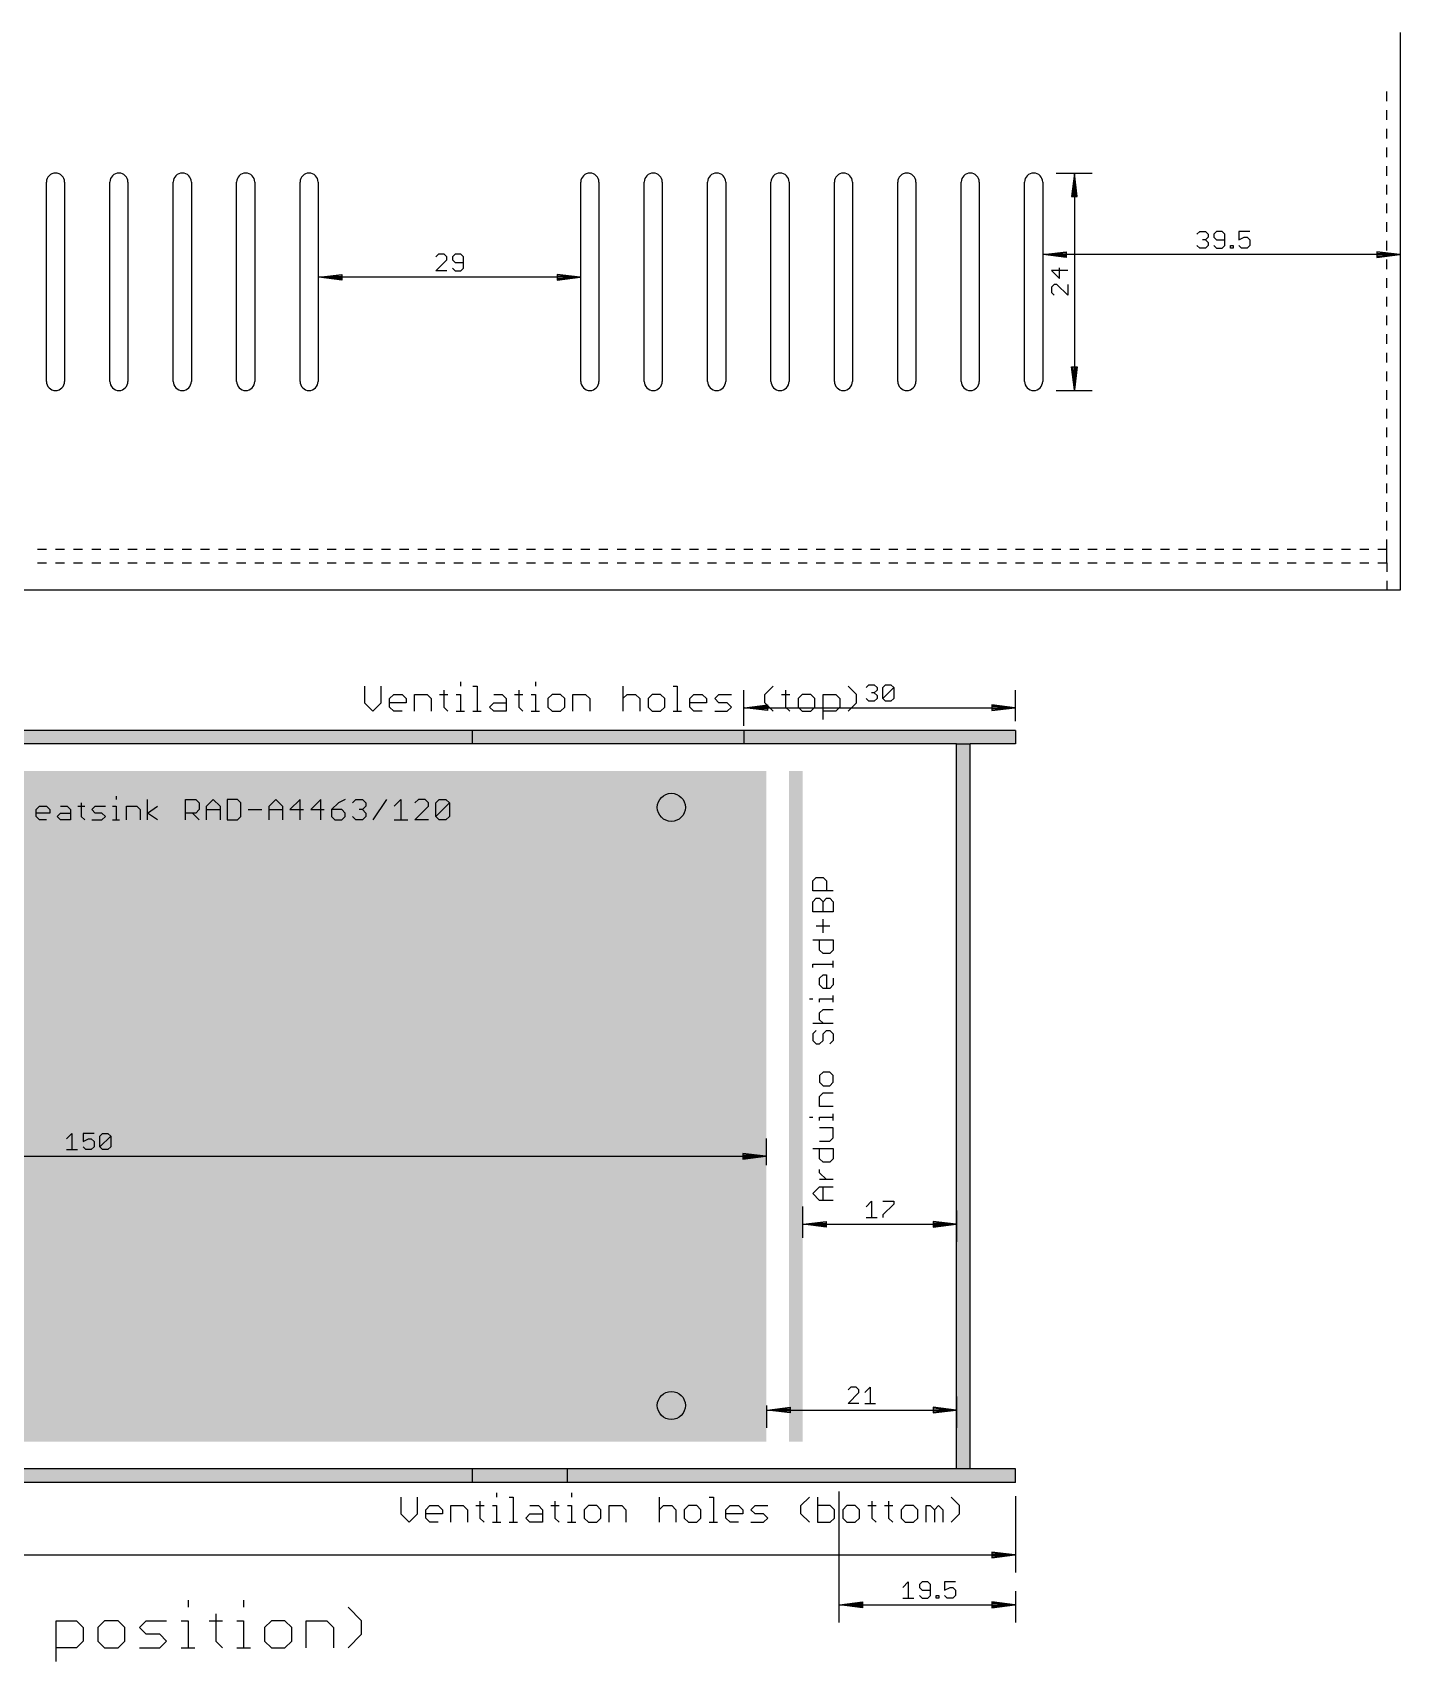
# Model space of a CAD drawing. Extents: x -7 to 590, y -63 to 445.
# Drawn here: x 439.5 to 590.5, y -21.2 to 158.5 of the extents above; entities that cross this region are included whole.
import ezdxf

# ---------------------------------------------------------------- set-up
doc = ezdxf.new("R2010")
doc.units = 0
for name, color, linetype in [('113', 4, 'CONTINUOUS'), ('115', 82, 'CONTINUOUS'), ('135', 253, 'CONTINUOUS'), ('20', 7, 'CONTINUOUS'), ('47', 2, 'CONTINUOUS')]:
    doc.layers.add(name, color=color, linetype=linetype)

# ---------------------------------------------------------------- blocks, each defined once
blk = doc.blocks.new('RECT')
blk.add_solid([(-0.5, -0.5), (0.5, -0.5), (-0.5, 0.5), (0.5, 0.5)])

msp = doc.modelspace()

# ---------------------------------------------------------------- linework, layer by layer
at = {"layer": '113'}
for p, q in [((441, 120), (441, 142)), ((443, 142), (443, 120)), ((448, 120), (448, 142)), ((450, 142), (450, 120)), ((455, 120), (455, 142)), ((457, 142), (457, 120)), ((462, 120), (462, 142)), ((464, 142), (464, 120)), ((469, 120), (469, 142)), ((471, 142), (471, 120)), ((500, 120), (500, 142)), ((502, 142), (502, 120)), ((507, 120), (507, 142)), ((509, 142), (509, 120)), ((514, 120), (514, 142)), ((516, 142), (516, 120)), ((521, 120), (521, 142)), ((523, 142), (523, 120)), ((528, 120), (528, 142)), ((530, 142), (530, 120)), ((535, 120), (535, 142)), ((537, 142), (537, 120)), ((542, 120), (542, 142)), ((544, 142), (544, 120)), ((549, 120), (549, 142)), ((551, 142), (551, 120)), ((476.1143, 86.3881), (476.1143, 84.5389)), ((477.9635, 84.5389), (477.9635, 86.3881)), ((486.7052, 86.8504), (486.7052, 86.3881)), ((488.0845, 86.3881), (488.5468, 86.3881)), ((488.5468, 86.3881), (488.5468, 83.6143)), ((494.9923, 86.8504), (494.9923, 86.3881)), ((504.6587, 86.3881), (504.6587, 83.6143)), ((510.1834, 86.3881), (510.6457, 86.3881)), ((510.6457, 86.3881), (510.6457, 83.6143)), ((520.312, 85.4635), (521.2366, 86.3881)), ((530.4445, 85.4635), (529.5199, 86.3881)), ((476.1143, 84.5389), (477.0389, 83.6143)), ((477.0389, 83.6143), (477.9635, 84.5389)), ((478.8767, 85.0012), (479.339, 85.4635)), ((478.8767, 84.0766), (478.8767, 85.0012)), ((480.7258, 84.5389), (478.8767, 84.5389)), ((479.339, 85.4635), (480.2635, 85.4635)), ((480.2635, 85.4635), (480.7258, 85.0012)), ((480.7258, 85.0012), (480.7258, 84.5389)), ((481.639, 83.6143), (481.639, 85.4635)), ((481.639, 85.4635), (483.0259, 85.4635)), ((483.0259, 85.4635), (483.4882, 85.0012)), ((483.4882, 85.0012), (483.4882, 83.6143)), ((484.4014, 85.4635), (485.326, 85.4635)), ((484.8637, 85.9258), (484.8637, 84.0766)), ((486.243, 85.4635), (486.7052, 85.4635)), ((486.7052, 85.4635), (486.7052, 83.6143)), ((489.9261, 84.0766), (490.3884, 84.5389)), ((490.3884, 85.4635), (491.313, 85.4635)), ((490.3884, 84.5389), (491.7753, 84.5389)), ((491.313, 85.4635), (491.7753, 85.0012)), ((491.7753, 85.0012), (491.7753, 83.6143)), ((492.6885, 85.4635), (493.613, 85.4635)), ((493.1507, 85.9258), (493.1507, 84.0766)), ((494.53, 85.4635), (494.9923, 85.4635)), ((494.9923, 85.4635), (494.9923, 83.6143)), ((496.8339, 85.4635), (496.3716, 85.0012)), ((496.3716, 85.0012), (496.3716, 84.0766)), ((497.7585, 85.4635), (496.8339, 85.4635)), ((498.2208, 85.0012), (497.7585, 85.4635)), ((498.2208, 84.0766), (498.2208, 85.0012)), ((499.134, 83.6143), (499.134, 85.4635)), ((499.134, 85.4635), (500.5208, 85.4635)), ((500.5208, 85.4635), (500.9831, 85.0012)), ((500.9831, 85.0012), (500.9831, 83.6143)), ((504.6587, 85.0012), (505.121, 85.4635)), ((505.121, 85.4635), (506.0456, 85.4635)), ((506.0456, 85.4635), (506.5079, 85.0012)), ((506.5079, 85.0012), (506.5079, 83.6143)), ((507.8833, 85.4635), (507.421, 85.0012)), ((507.421, 85.0012), (507.421, 84.0766)), ((508.8079, 85.4635), (507.8833, 85.4635)), ((509.2702, 85.0012), (508.8079, 85.4635)), ((509.2702, 84.0766), (509.2702, 85.0012)), ((512.025, 85.0012), (512.4873, 85.4635)), ((512.025, 84.0766), (512.025, 85.0012)), ((513.8741, 84.5389), (512.025, 84.5389)), ((512.4873, 85.4635), (513.4119, 85.4635)), ((513.4119, 85.4635), (513.8741, 85.0012)), ((513.8741, 85.0012), (513.8741, 84.5389)), ((514.7873, 85.0012), (515.2496, 85.4635)), ((515.2496, 84.5389), (514.7873, 85.0012)), ((515.2496, 85.4635), (516.6365, 85.4635)), ((516.1742, 84.5389), (515.2496, 84.5389)), ((516.6365, 84.0766), (516.1742, 84.5389)), ((520.312, 84.5389), (520.312, 85.4635)), ((521.2366, 83.6143), (520.312, 84.5389)), ((522.1536, 85.4635), (523.0782, 85.4635)), ((522.6159, 85.9258), (522.6159, 84.0766)), ((524.4575, 85.4635), (523.9952, 85.0012)), ((523.9952, 85.0012), (523.9952, 84.0766)), ((525.3821, 85.4635), (524.4575, 85.4635)), ((525.8444, 85.0012), (525.3821, 85.4635)), ((525.8444, 84.0766), (525.8444, 85.0012)), ((526.7575, 82.6897), (526.7575, 85.4635)), ((526.7575, 85.4635), (528.1444, 85.4635)), ((528.1444, 85.4635), (528.6067, 85.0012)), ((528.6067, 85.0012), (528.6067, 84.0766)), ((529.5199, 83.6143), (530.4445, 84.5389)), ((530.4445, 84.5389), (530.4445, 85.4635)), ((479.339, 83.6143), (478.8767, 84.0766)), ((480.2635, 83.6143), (479.339, 83.6143)), ((484.8637, 84.0766), (485.326, 83.6143)), ((486.243, 83.6143), (487.1675, 83.6143)), ((488.0845, 83.6143), (489.0091, 83.6143)), ((490.3884, 83.6143), (489.9261, 84.0766)), ((491.7753, 83.6143), (490.3884, 83.6143)), ((493.1507, 84.0766), (493.613, 83.6143)), ((494.53, 83.6143), (495.4546, 83.6143)), ((496.3716, 84.0766), (496.8339, 83.6143)), ((496.8339, 83.6143), (497.7585, 83.6143)), ((497.7585, 83.6143), (498.2208, 84.0766)), ((507.421, 84.0766), (507.8833, 83.6143)), ((507.8833, 83.6143), (508.8079, 83.6143)), ((508.8079, 83.6143), (509.2702, 84.0766)), ((510.1834, 83.6143), (511.108, 83.6143)), ((512.4873, 83.6143), (512.025, 84.0766)), ((513.4119, 83.6143), (512.4873, 83.6143)), ((514.7873, 83.6143), (516.1742, 83.6143)), ((516.1742, 83.6143), (516.6365, 84.0766)), ((522.6159, 84.0766), (523.0782, 83.6143)), ((523.9952, 84.0766), (524.4575, 83.6143)), ((524.4575, 83.6143), (525.3821, 83.6143)), ((525.3821, 83.6143), (525.8444, 84.0766)), ((528.1444, 83.6143), (526.7575, 83.6143)), ((528.6067, 84.0766), (528.1444, 83.6143)), ((480.1143, -3.1119), (480.1143, -4.9611)), ((481.9635, -4.9611), (481.9635, -3.1119)), ((488.8637, -3.5742), (488.8637, -5.4234)), ((490.7052, -2.6496), (490.7052, -3.1119)), ((492.0845, -3.1119), (492.5468, -3.1119)), ((492.5468, -3.1119), (492.5468, -5.8857)), ((497.1507, -3.5742), (497.1507, -5.4234)), ((498.9923, -2.6496), (498.9923, -3.1119)), ((508.6587, -3.1119), (508.6587, -5.8857)), ((514.1834, -3.1119), (514.6457, -3.1119)), ((514.6457, -3.1119), (514.6457, -5.8857)), ((524.312, -4.0365), (525.2366, -3.1119)), ((526.1536, -3.1119), (526.1536, -5.8857)), ((532.1406, -3.5742), (532.1406, -5.4234)), ((533.9822, -3.5742), (533.9822, -5.4234)), ((541.8108, -4.0365), (540.8862, -3.1119)), ((480.1143, -4.9611), (481.0389, -5.8857)), ((481.0389, -5.8857), (481.9635, -4.9611)), ((482.8767, -4.4988), (483.339, -4.0365)), ((482.8767, -5.4234), (482.8767, -4.4988)), ((484.7258, -4.9611), (482.8767, -4.9611)), ((483.339, -4.0365), (484.2635, -4.0365)), ((484.2635, -4.0365), (484.7258, -4.4988)), ((484.7258, -4.4988), (484.7258, -4.9611)), ((485.639, -5.8857), (485.639, -4.0365)), ((485.639, -4.0365), (487.0259, -4.0365)), ((487.0259, -4.0365), (487.4882, -4.4988)), ((487.4882, -4.4988), (487.4882, -5.8857)), ((488.4014, -4.0365), (489.326, -4.0365)), ((490.243, -4.0365), (490.7052, -4.0365)), ((490.7052, -4.0365), (490.7052, -5.8857)), ((493.9261, -5.4234), (494.3884, -4.9611)), ((494.3884, -4.0365), (495.313, -4.0365)), ((494.3884, -4.9611), (495.7753, -4.9611)), ((495.313, -4.0365), (495.7753, -4.4988)), ((495.7753, -4.4988), (495.7753, -5.8857)), ((496.6885, -4.0365), (497.613, -4.0365)), ((498.53, -4.0365), (498.9923, -4.0365)), ((498.9923, -4.0365), (498.9923, -5.8857)), ((500.8339, -4.0365), (500.3716, -4.4988)), ((500.3716, -4.4988), (500.3716, -5.4234)), ((501.7585, -4.0365), (500.8339, -4.0365)), ((502.2208, -4.4988), (501.7585, -4.0365)), ((502.2208, -5.4234), (502.2208, -4.4988)), ((503.134, -5.8857), (503.134, -4.0365)), ((503.134, -4.0365), (504.5208, -4.0365)), ((504.5208, -4.0365), (504.9831, -4.4988)), ((504.9831, -4.4988), (504.9831, -5.8857)), ((508.6587, -4.4988), (509.121, -4.0365)), ((509.121, -4.0365), (510.0456, -4.0365)), ((510.0456, -4.0365), (510.5079, -4.4988)), ((510.5079, -4.4988), (510.5079, -5.8857)), ((511.8833, -4.0365), (511.421, -4.4988)), ((511.421, -4.4988), (511.421, -5.4234)), ((512.8079, -4.0365), (511.8833, -4.0365)), ((513.2702, -4.4988), (512.8079, -4.0365)), ((513.2702, -5.4234), (513.2702, -4.4988)), ((516.025, -4.4988), (516.4873, -4.0365)), ((516.025, -5.4234), (516.025, -4.4988)), ((517.8741, -4.9611), (516.025, -4.9611)), ((516.4873, -4.0365), (517.4119, -4.0365)), ((517.4119, -4.0365), (517.8741, -4.4988)), ((517.8741, -4.4988), (517.8741, -4.9611)), ((518.7873, -4.4988), (519.2496, -4.0365)), ((519.2496, -4.9611), (518.7873, -4.4988)), ((519.2496, -4.0365), (520.6365, -4.0365)), ((520.1742, -4.9611), (519.2496, -4.9611)), ((520.6365, -5.4234), (520.1742, -4.9611)), ((524.312, -4.9611), (524.312, -4.0365)), ((525.2366, -5.8857), (524.312, -4.9611)), ((527.5405, -4.0365), (526.1536, -4.0365)), ((528.0028, -4.4988), (527.5405, -4.0365)), ((528.0028, -5.4234), (528.0028, -4.4988)), ((529.3783, -4.0365), (528.916, -4.4988)), ((528.916, -4.4988), (528.916, -5.4234)), ((530.3029, -4.0365), (529.3783, -4.0365)), ((530.7652, -4.4988), (530.3029, -4.0365)), ((530.7652, -5.4234), (530.7652, -4.4988)), ((531.6783, -4.0365), (532.6029, -4.0365)), ((533.5199, -4.0365), (534.4445, -4.0365)), ((535.8238, -4.0365), (535.3615, -4.4988)), ((535.3615, -4.4988), (535.3615, -5.4234)), ((536.7484, -4.0365), (535.8238, -4.0365)), ((537.2107, -4.4988), (536.7484, -4.0365)), ((537.2107, -5.4234), (537.2107, -4.4988)), ((538.1238, -5.8857), (538.1238, -4.0365)), ((538.1238, -4.0365), (538.5861, -4.0365)), ((538.5861, -4.0365), (539.0484, -4.4988)), ((539.0484, -4.4988), (539.5107, -4.0365)), ((539.0484, -4.4988), (539.0484, -5.8857)), ((539.5107, -4.0365), (539.973, -4.4988)), ((539.973, -4.4988), (539.973, -5.8857)), ((540.8862, -5.8857), (541.8108, -4.9611)), ((541.8108, -4.9611), (541.8108, -4.0365)), ((483.339, -5.8857), (482.8767, -5.4234)), ((484.2635, -5.8857), (483.339, -5.8857)), ((488.8637, -5.4234), (489.326, -5.8857)), ((490.243, -5.8857), (491.1675, -5.8857)), ((492.0845, -5.8857), (493.0091, -5.8857)), ((494.3884, -5.8857), (493.9261, -5.4234)), ((495.7753, -5.8857), (494.3884, -5.8857)), ((497.1507, -5.4234), (497.613, -5.8857)), ((498.53, -5.8857), (499.4546, -5.8857)), ((500.3716, -5.4234), (500.8339, -5.8857)), ((500.8339, -5.8857), (501.7585, -5.8857)), ((501.7585, -5.8857), (502.2208, -5.4234)), ((511.421, -5.4234), (511.8833, -5.8857)), ((511.8833, -5.8857), (512.8079, -5.8857)), ((512.8079, -5.8857), (513.2702, -5.4234)), ((514.1834, -5.8857), (515.108, -5.8857)), ((516.4873, -5.8857), (516.025, -5.4234)), ((517.4119, -5.8857), (516.4873, -5.8857)), ((518.7873, -5.8857), (520.1742, -5.8857)), ((520.1742, -5.8857), (520.6365, -5.4234)), ((526.1536, -5.8857), (527.5405, -5.8857)), ((527.5405, -5.8857), (528.0028, -5.4234)), ((528.916, -5.4234), (529.3783, -5.8857)), ((529.3783, -5.8857), (530.3029, -5.8857)), ((530.3029, -5.8857), (530.7652, -5.4234)), ((532.1406, -5.4234), (532.6029, -5.8857)), ((533.9822, -5.4234), (534.4445, -5.8857)), ((535.3615, -5.4234), (535.8238, -5.8857)), ((535.8238, -5.8857), (536.7484, -5.8857)), ((536.7484, -5.8857), (537.2107, -5.4234))]:
    msp.add_line(p, q, dxfattribs=at)
for centre, start, end in [((442, 142), 90, 180), ((442, 142), 0, 90), ((449, 142), 90, 180), ((449, 142), 0, 90), ((456, 142), 90, 180), ((456, 142), 0, 90), ((463, 142), 90, 180), ((463, 142), 0, 90), ((470, 142), 90, 180), ((470, 142), 0, 90), ((501, 142), 90, 180), ((501, 142), 0, 90), ((508, 142), 90, 180), ((508, 142), 0, 90), ((515, 142), 90, 180), ((515, 142), 0, 90), ((522, 142), 90, 180), ((522, 142), 0, 90), ((529, 142), 90, 180), ((529, 142), 0, 90), ((536, 142), 90, 180), ((536, 142), 0, 90), ((543, 142), 90, 180), ((543, 142), 0, 90), ((550, 142), 90, 180), ((550, 142), 0, 90), ((442, 120), 180, 270), ((442, 120), 270, 0), ((449, 120), 180, 270), ((449, 120), 270, 0), ((456, 120), 180, 270), ((456, 120), 270, 0), ((463, 120), 180, 270), ((463, 120), 270, 0), ((470, 120), 180, 270), ((470, 120), 270, 0), ((501, 120), 180, 270), ((501, 120), 270, 0), ((508, 120), 180, 270), ((508, 120), 270, 0), ((515, 120), 180, 270), ((515, 120), 270, 0), ((522, 120), 180, 270), ((522, 120), 270, 0), ((529, 120), 180, 270), ((529, 120), 270, 0), ((536, 120), 180, 270), ((536, 120), 270, 0), ((543, 120), 180, 270), ((543, 120), 270, 0), ((550, 120), 180, 270), ((550, 120), 270, 0)]:
    msp.add_arc(centre, 1, start, end, dxfattribs=at)
at = {"layer": '115'}
for centre in [(510, 73), (510, 7)]:
    msp.add_circle(centre, 1.55, dxfattribs=at)
at = {"layer": '135'}
for p, q in [((448.6847, 74.2496), (448.6847, 73.8749)), ((452.1467, 71.627), (452.1467, 73.8749)), ((456.3669, 71.627), (456.3669, 73.8749)), ((456.3669, 73.8749), (457.4909, 73.8749)), ((457.4909, 73.8749), (457.8655, 73.5003)), ((458.6689, 73.1256), (459.4182, 73.8749)), ((459.4182, 73.8749), (460.1675, 73.1256)), ((460.9709, 73.8749), (460.9709, 71.627)), ((462.0948, 73.8749), (460.9709, 73.8749)), ((462.4695, 73.5003), (462.0948, 73.8749)), ((465.5748, 73.1256), (466.3241, 73.8749)), ((466.3241, 73.8749), (467.0734, 73.1256)), ((469.0007, 73.8749), (467.8768, 72.751)), ((469.0007, 71.627), (469.0007, 73.8749)), ((471.3027, 73.8749), (470.1787, 72.751)), ((471.3027, 71.627), (471.3027, 73.8749)), ((473.9793, 73.8749), (473.23, 73.5003)), ((474.7827, 73.5003), (475.1573, 73.8749)), ((475.1573, 73.8749), (475.9066, 73.8749)), ((475.9066, 73.8749), (476.2813, 73.5003)), ((477.0846, 71.627), (478.5832, 73.8749)), ((479.3866, 73.1256), (480.1359, 73.8749)), ((480.1359, 73.8749), (480.1359, 71.627)), ((482.0632, 73.8749), (481.6885, 73.5003)), ((482.8125, 73.8749), (482.0632, 73.8749)), ((483.1872, 73.5003), (482.8125, 73.8749)), ((483.9905, 73.5003), (484.3652, 73.8749)), ((484.3652, 73.8749), (485.1145, 73.8749)), ((485.1145, 73.8749), (485.4891, 73.5003)), ((439.8695, 72.751), (440.2442, 73.1256)), ((439.8695, 72.0017), (439.8695, 72.751)), ((441.3681, 72.3763), (439.8695, 72.3763)), ((440.2442, 71.627), (439.8695, 72.0017)), ((440.2442, 73.1256), (440.9935, 73.1256)), ((440.9935, 73.1256), (441.3681, 72.751)), ((441.3681, 72.751), (441.3681, 72.3763)), ((442.1715, 72.0017), (442.5461, 72.3763)), ((442.5461, 71.627), (442.1715, 72.0017)), ((442.5461, 73.1256), (443.2954, 73.1256)), ((442.5461, 72.3763), (443.6701, 72.3763)), ((443.2954, 73.1256), (443.6701, 72.751)), ((443.6701, 72.751), (443.6701, 71.627)), ((444.4734, 73.1256), (445.2227, 73.1256)), ((444.8481, 73.5003), (444.8481, 72.0017)), ((444.8481, 72.0017), (445.2227, 71.627)), ((446.0081, 72.751), (446.3827, 73.1256)), ((446.3827, 72.3763), (446.0081, 72.751)), ((446.3827, 73.1256), (447.5067, 73.1256)), ((447.132, 72.3763), (446.3827, 72.3763)), ((447.5067, 72.0017), (447.132, 72.3763)), ((447.132, 71.627), (447.5067, 72.0017)), ((448.31, 73.1256), (448.6847, 73.1256)), ((448.6847, 73.1256), (448.6847, 71.627)), ((449.8447, 71.627), (449.8447, 73.1256)), ((449.8447, 73.1256), (450.9687, 73.1256)), ((450.9687, 73.1256), (451.3433, 72.751)), ((451.3433, 72.751), (451.3433, 71.627)), ((452.1467, 72.3763), (453.2706, 73.1256)), ((453.2706, 71.627), (452.1467, 72.3763)), ((457.4909, 72.3763), (456.3669, 72.3763)), ((457.1162, 72.3763), (457.8655, 71.627)), ((457.8655, 72.751), (457.4909, 72.3763)), ((457.8655, 73.5003), (457.8655, 72.751)), ((458.6689, 71.627), (458.6689, 73.1256)), ((458.6689, 72.751), (460.1675, 72.751)), ((460.1675, 73.1256), (460.1675, 71.627)), ((462.0948, 71.627), (462.4695, 72.0017)), ((462.4695, 72.0017), (462.4695, 73.5003)), ((463.2728, 72.751), (464.7714, 72.751)), ((465.5748, 71.627), (465.5748, 73.1256)), ((465.5748, 72.751), (467.0734, 72.751)), ((467.0734, 73.1256), (467.0734, 71.627)), ((467.8768, 72.751), (469.3754, 72.751)), ((470.1787, 72.751), (471.6773, 72.751)), ((473.23, 73.5003), (472.4807, 72.751)), ((472.4807, 72.751), (472.4807, 72.0017)), ((473.6046, 72.751), (472.4807, 72.751)), ((472.4807, 72.0017), (472.8553, 71.627)), ((473.9793, 72.3763), (473.6046, 72.751)), ((473.6046, 71.627), (473.9793, 72.0017)), ((473.9793, 72.0017), (473.9793, 72.3763)), ((475.1573, 71.627), (474.7827, 72.0017)), ((475.9066, 72.751), (475.532, 72.751)), ((476.2813, 73.1256), (475.9066, 72.751)), ((475.9066, 72.751), (476.2813, 72.3763)), ((476.2813, 72.0017), (475.9066, 71.627)), ((476.2813, 73.5003), (476.2813, 73.1256)), ((476.2813, 72.3763), (476.2813, 72.0017)), ((481.6885, 71.627), (483.1872, 73.1256)), ((483.1872, 73.1256), (483.1872, 73.5003)), ((483.9905, 72.0017), (483.9905, 73.5003)), ((483.9905, 72.0017), (485.4891, 73.5003)), ((484.3652, 71.627), (483.9905, 72.0017)), ((485.4891, 72.0017), (485.1145, 71.627)), ((485.4891, 73.5003), (485.4891, 72.0017)), ((440.9935, 71.627), (440.2442, 71.627)), ((443.6701, 71.627), (442.5461, 71.627)), ((446.0081, 71.627), (447.132, 71.627)), ((448.31, 71.627), (449.0594, 71.627)), ((460.9709, 71.627), (462.0948, 71.627)), ((472.8553, 71.627), (473.6046, 71.627)), ((475.9066, 71.627), (475.1573, 71.627)), ((479.3866, 71.627), (480.8852, 71.627)), ((483.1872, 71.627), (481.6885, 71.627)), ((485.1145, 71.627), (484.3652, 71.627)), ((525.6251, 64.8968), (525.9997, 65.2714)), ((525.6251, 63.7728), (525.6251, 64.8968)), ((525.9997, 65.2714), (526.749, 65.2714)), ((526.749, 65.2714), (527.1237, 64.8968)), ((527.1237, 64.8968), (527.1237, 63.7728)), ((527.873, 63.7728), (525.6251, 63.7728)), ((525.6251, 62.5948), (525.9997, 62.9695)), ((525.9997, 62.9695), (526.3744, 62.9695)), ((526.3744, 62.9695), (526.749, 62.5948)), ((526.749, 62.5948), (527.1237, 62.9695)), ((527.1237, 62.9695), (527.4983, 62.9695)), ((527.4983, 62.9695), (527.873, 62.5948)), ((525.6251, 61.4709), (525.6251, 62.5948)), ((527.873, 61.4709), (525.6251, 61.4709)), ((526.749, 61.4709), (526.749, 62.5948)), ((527.873, 62.5948), (527.873, 61.4709)), ((525.9997, 59.9182), (527.4983, 59.9182)), ((526.749, 59.1689), (526.749, 60.6675)), ((525.6251, 58.3655), (527.873, 58.3655)), ((526.3744, 57.2416), (526.3744, 58.3655)), ((527.873, 58.3655), (527.873, 57.2416)), ((526.749, 56.8669), (526.3744, 57.2416)), ((527.4983, 56.8669), (526.749, 56.8669)), ((527.873, 57.2416), (527.4983, 56.8669)), ((527.873, 55.3323), (527.873, 56.0816)), ((525.6251, 55.3323), (525.6251, 55.7069)), ((525.6251, 55.7069), (527.873, 55.7069)), ((526.3744, 54.1543), (526.749, 54.5289)), ((526.3744, 53.405), (526.3744, 54.1543)), ((526.749, 54.5289), (527.1237, 54.5289)), ((527.1237, 54.5289), (527.1237, 53.0303)), ((527.873, 54.1543), (527.873, 53.405)), ((526.749, 53.0303), (526.3744, 53.405)), ((527.4983, 53.0303), (526.749, 53.0303)), ((527.873, 53.405), (527.4983, 53.0303)), ((527.873, 51.4957), (527.873, 52.245)), ((525.2504, 51.8703), (525.6251, 51.8703)), ((526.3744, 51.4957), (526.3744, 51.8703)), ((526.3744, 51.8703), (527.873, 51.8703)), ((526.3744, 50.3177), (526.749, 50.6923)), ((526.749, 50.6923), (527.873, 50.6923)), ((525.6251, 49.1937), (527.873, 49.1937)), ((526.3744, 49.5684), (526.3744, 50.3177)), ((526.749, 49.1937), (526.3744, 49.5684)), ((525.9997, 48.3904), (525.6251, 48.0157)), ((525.6251, 48.0157), (525.6251, 47.2664)), ((525.6251, 47.2664), (525.9997, 46.8917)), ((525.9997, 46.8917), (526.3744, 46.8917)), ((526.3744, 46.8917), (526.749, 47.2664)), ((526.749, 48.0157), (527.1237, 48.3904)), ((526.749, 47.2664), (526.749, 48.0157)), ((527.1237, 48.3904), (527.4983, 48.3904)), ((527.4983, 48.3904), (527.873, 48.0157)), ((527.873, 47.2664), (527.4983, 46.8917)), ((527.873, 48.0157), (527.873, 47.2664)), ((526.749, 43.7864), (526.3744, 43.4118)), ((526.3744, 43.4118), (526.3744, 42.6625)), ((527.4983, 43.7864), (526.749, 43.7864)), ((527.873, 43.4118), (527.4983, 43.7864)), ((527.873, 42.6625), (527.873, 43.4118)), ((526.3744, 42.6625), (526.749, 42.2878)), ((526.3744, 41.1098), (526.749, 41.4845)), ((526.749, 42.2878), (527.4983, 42.2878)), ((526.749, 41.4845), (527.873, 41.4845)), ((527.4983, 42.2878), (527.873, 42.6625)), ((526.3744, 39.9858), (526.3744, 41.1098)), ((527.873, 39.9858), (526.3744, 39.9858)), ((525.2504, 38.8259), (525.6251, 38.8259)), ((526.3744, 38.4512), (526.3744, 38.8259)), ((526.3744, 38.8259), (527.873, 38.8259)), ((527.873, 38.4512), (527.873, 39.2005)), ((527.873, 37.6478), (526.3744, 37.6478)), ((526.3744, 36.1492), (527.4983, 36.1492)), ((527.4983, 36.1492), (527.873, 36.5239)), ((527.873, 36.5239), (527.873, 37.6478)), ((525.6251, 35.3459), (527.873, 35.3459)), ((526.3744, 34.2219), (526.3744, 35.3459)), ((526.749, 33.8473), (526.3744, 34.2219)), ((527.873, 34.2219), (527.4983, 33.8473)), ((527.873, 35.3459), (527.873, 34.2219)), ((526.3744, 32.6783), (526.3744, 33.0529)), ((527.1237, 31.929), (526.3744, 32.6783)), ((527.4983, 33.8473), (526.749, 33.8473)), ((525.6251, 30.3763), (526.3744, 31.1256)), ((527.873, 31.929), (526.3744, 31.929)), ((526.3744, 31.1256), (527.873, 31.1256)), ((526.749, 29.627), (526.749, 31.1256)), ((526.3744, 29.627), (525.6251, 30.3763)), ((527.873, 29.627), (526.3744, 29.627))]:
    msp.add_line(p, q, dxfattribs=at)
at = {"layer": '20'}
for p, q in [((590.5, 97), (590.5, 158.5)), ((589, 150.94), (589, 152)), ((589, 148.88), (589, 149.94)), ((589, 146.82), (589, 147.88)), ((589, 144.76), (589, 145.82)), ((589, 142.7), (589, 143.76)), ((589, 140.64), (589, 141.7)), ((589, 138.58), (589, 139.64)), ((589, 136.52), (589, 137.58)), ((589, 134.46), (589, 135.52)), ((589, 132.4), (589, 133.46)), ((589, 130.34), (589, 131.4)), ((589, 128.28), (589, 129.34)), ((589, 126.22), (589, 127.28)), ((589, 124.16), (589, 125.22)), ((589, 122.1), (589, 123.16)), ((589, 120.04), (589, 121.1)), ((589, 117.98), (589, 119.04)), ((589, 115.92), (589, 116.98)), ((589, 113.86), (589, 114.92)), ((589, 111.8), (589, 112.86)), ((589, 109.74), (589, 110.8)), ((589, 107.68), (589, 108.74)), ((589, 105.62), (589, 106.68)), ((589, 103.56), (589, 104.62)), ((589, 101.5), (589, 102.56)), ((440, 101.5), (441, 101.5)), ((442, 101.5), (443, 101.5)), ((444, 101.5), (445, 101.5)), ((446, 101.5), (447, 101.5)), ((448, 101.5), (449, 101.5)), ((450, 101.5), (451, 101.5)), ((452, 101.5), (453, 101.5)), ((454, 101.5), (455, 101.5)), ((456, 101.5), (457, 101.5)), ((458, 101.5), (459, 101.5)), ((460, 101.5), (461, 101.5)), ((462, 101.5), (463, 101.5)), ((464, 101.5), (465, 101.5)), ((466, 101.5), (467, 101.5)), ((468, 101.5), (469, 101.5)), ((470, 101.5), (471, 101.5)), ((472, 101.5), (473, 101.5)), ((474, 101.5), (475, 101.5)), ((476, 101.5), (477, 101.5)), ((478, 101.5), (479, 101.5)), ((480, 101.5), (481, 101.5)), ((482, 101.5), (483, 101.5)), ((484, 101.5), (485, 101.5)), ((486, 101.5), (487, 101.5)), ((488, 101.5), (489, 101.5)), ((490, 101.5), (491, 101.5)), ((492, 101.5), (493, 101.5)), ((494, 101.5), (495, 101.5)), ((496, 101.5), (497, 101.5)), ((498, 101.5), (499, 101.5)), ((500, 101.5), (501, 101.5)), ((502, 101.5), (503, 101.5)), ((504, 101.5), (505, 101.5)), ((506, 101.5), (507, 101.5)), ((508, 101.5), (509, 101.5)), ((510, 101.5), (511, 101.5)), ((512, 101.5), (513, 101.5)), ((514, 101.5), (515, 101.5)), ((516, 101.5), (517, 101.5)), ((518, 101.5), (519, 101.5)), ((520, 101.5), (521, 101.5)), ((522, 101.5), (523, 101.5)), ((524, 101.5), (525, 101.5)), ((526, 101.5), (527, 101.5)), ((528, 101.5), (529, 101.5)), ((530, 101.5), (531, 101.5)), ((532, 101.5), (533, 101.5)), ((534, 101.5), (535, 101.5)), ((536, 101.5), (537, 101.5)), ((538, 101.5), (539, 101.5)), ((540, 101.5), (541, 101.5)), ((542, 101.5), (543, 101.5)), ((544, 101.5), (545, 101.5)), ((546, 101.5), (547, 101.5)), ((548, 101.5), (549, 101.5)), ((550, 101.5), (551, 101.5)), ((552, 101.5), (553, 101.5)), ((554, 101.5), (555, 101.5)), ((556, 101.5), (557, 101.5)), ((558, 101.5), (559, 101.5)), ((560, 101.5), (561, 101.5)), ((562, 101.5), (563, 101.5)), ((564, 101.5), (565, 101.5)), ((566, 101.5), (567, 101.5)), ((568, 101.5), (569, 101.5)), ((570, 101.5), (571, 101.5)), ((572, 101.5), (573, 101.5)), ((574, 101.5), (575, 101.5)), ((576, 101.5), (577, 101.5)), ((578, 101.5), (579, 101.5)), ((580, 101.5), (581, 101.5)), ((582, 101.5), (583, 101.5)), ((584, 101.5), (585, 101.5)), ((586, 101.5), (587, 101.5)), ((588, 101.5), (589, 101.5)), ((589, 100), (589, 101.5)), ((440, 100), (441, 100)), ((442, 100), (443, 100)), ((444, 100), (445, 100)), ((446, 100), (447, 100)), ((448, 100), (449, 100)), ((450, 100), (451, 100)), ((452, 100), (453, 100)), ((454, 100), (455, 100)), ((456, 100), (457, 100)), ((458, 100), (459, 100)), ((460, 100), (461, 100)), ((462, 100), (463, 100)), ((464, 100), (465, 100)), ((466, 100), (467, 100)), ((468, 100), (469, 100)), ((470, 100), (471, 100)), ((472, 100), (473, 100)), ((474, 100), (475, 100)), ((476, 100), (477, 100)), ((478, 100), (479, 100)), ((480, 100), (481, 100)), ((482, 100), (483, 100)), ((484, 100), (485, 100)), ((486, 100), (487, 100)), ((488, 100), (489, 100)), ((490, 100), (491, 100)), ((492, 100), (493, 100)), ((494, 100), (495, 100)), ((496, 100), (497, 100)), ((498, 100), (499, 100)), ((500, 100), (501, 100)), ((502, 100), (503, 100)), ((504, 100), (505, 100)), ((506, 100), (507, 100)), ((508, 100), (509, 100)), ((510, 100), (511, 100)), ((512, 100), (513, 100)), ((514, 100), (515, 100)), ((516, 100), (517, 100)), ((518, 100), (519, 100)), ((520, 100), (521, 100)), ((522, 100), (523, 100)), ((524, 100), (525, 100)), ((526, 100), (527, 100)), ((528, 100), (529, 100)), ((530, 100), (531, 100)), ((532, 100), (533, 100)), ((534, 100), (535, 100)), ((536, 100), (537, 100)), ((538, 100), (539, 100)), ((540, 100), (541, 100)), ((542, 100), (543, 100)), ((544, 100), (545, 100)), ((546, 100), (547, 100)), ((548, 100), (549, 100)), ((550, 100), (551, 100)), ((552, 100), (553, 100)), ((554, 100), (555, 100)), ((556, 100), (557, 100)), ((558, 100), (559, 100)), ((560, 100), (561, 100)), ((562, 100), (563, 100)), ((564, 100), (565, 100)), ((566, 100), (567, 100)), ((568, 100), (569, 100)), ((570, 100), (571, 100)), ((572, 100), (573, 100)), ((574, 100), (575, 100)), ((576, 100), (577, 100)), ((578, 100), (579, 100)), ((580, 100), (581, 100)), ((582, 100), (583, 100)), ((584, 100), (585, 100)), ((586, 100), (587, 100)), ((588, 100), (589, 100)), ((589, 100), (589, 99)), ((589, 98), (589, 97)), ((302, 97), (589, 97)), ((589, 97), (590.5, 97)), ((488, 81.5), (306, 81.5)), ((518, 81.5), (488, 81.5)), ((488, 81.5), (488, 80)), ((548, 81.5), (518, 81.5)), ((518, 81.5), (518, 80)), ((548, 81.5), (548, 80)), ((488, 80), (312.5, 80)), ((518, 80), (488, 80)), ((541.5, 80), (518, 80)), ((541.5, 0), (541.5, 80)), ((541.5, 80), (543, 80)), ((543, 0), (543, 80)), ((548, 80), (543, 80)), ((488, 0), (312.5, 0)), ((498.5, 0), (488, 0)), ((488, 0), (488, -1.5)), ((541.5, 0), (498.5, 0)), ((498.5, 0), (498.5, -1.5)), ((543, 0), (541.5, 0)), ((548, 0), (543, 0)), ((548, -1.5), (548, 0)), ((488, -1.5), (306, -1.5)), ((498.5, -1.5), (488, -1.5)), ((548, -1.5), (498.5, -1.5))]:
    msp.add_line(p, q, dxfattribs=at)
at = {"layer": '47'}
for p, q in [((552.5, 143), (556.45, 143)), ((554.5, 142.935), (554.1808, 140.4)), ((554.5, 142.935), (554.24, 140.4)), ((554.5, 142.935), (554.37, 140.4)), ((554.5, 142.935), (554.5, 119.065)), ((554.8192, 140.4), (554.5, 142.935)), ((554.63, 140.4), (554.5, 142.935)), ((554.76, 140.4), (554.5, 142.935)), ((554.1808, 140.4), (554.8192, 140.4)), ((551, 136), (551, 132.05)), ((568.0369, 136.2472), (568.3451, 136.5554)), ((568.3451, 134.7062), (568.0369, 135.0144)), ((568.3451, 136.5554), (568.9615, 136.5554)), ((568.9615, 135.6308), (568.6533, 135.6308)), ((568.9615, 136.5554), (569.2697, 136.2472)), ((569.2697, 135.939), (568.9615, 135.6308)), ((568.9615, 135.6308), (569.2697, 135.3226)), ((569.2697, 135.0144), (568.9615, 134.7062)), ((569.2697, 136.2472), (569.2697, 135.939)), ((569.2697, 135.3226), (569.2697, 135.0144)), ((570.1866, 136.5554), (569.8784, 136.2472)), ((569.8784, 136.2472), (569.8784, 135.939)), ((569.8784, 135.939), (570.1866, 135.6308)), ((569.8784, 135.0144), (570.1866, 134.7062)), ((570.803, 136.5554), (570.1866, 136.5554)), ((570.1866, 135.6308), (571.1112, 135.6308)), ((571.1112, 136.2472), (570.803, 136.5554)), ((570.803, 134.7062), (571.1112, 135.0144)), ((571.1112, 135.0144), (571.1112, 136.2472)), ((571.72, 134.7062), (571.72, 135.0144)), ((571.72, 135.0144), (572.0282, 135.0144)), ((572.0282, 135.0144), (572.0282, 134.7062)), ((573.8736, 136.5554), (572.6408, 136.5554)), ((572.6408, 136.5554), (572.6408, 135.6308)), ((572.6408, 135.6308), (573.2572, 135.939)), ((572.949, 134.7062), (572.6408, 135.0144)), ((573.2572, 135.939), (573.5654, 135.939)), ((573.5654, 135.939), (573.8736, 135.6308)), ((573.8736, 135.0144), (573.5654, 134.7062)), ((573.8736, 135.6308), (573.8736, 135.0144)), ((590.5, 132.5), (590.5, 135.95)), ((471, 133.5), (471, 129.55)), ((484.2911, 134.0554), (483.9829, 133.7472)), ((483.9829, 132.2062), (485.2157, 133.439)), ((484.9075, 134.0554), (484.2911, 134.0554)), ((485.2157, 133.7472), (484.9075, 134.0554)), ((485.2157, 133.439), (485.2157, 133.7472)), ((486.1327, 134.0554), (485.8245, 133.7472)), ((485.8245, 133.7472), (485.8245, 133.439)), ((485.8245, 133.439), (486.1327, 133.1308)), ((486.7491, 134.0554), (486.1327, 134.0554)), ((486.1327, 133.1308), (487.0573, 133.1308)), ((487.0573, 133.7472), (486.7491, 134.0554)), ((487.0573, 132.5144), (487.0573, 133.7472)), ((500, 130), (500, 133.45)), ((551.065, 134), (553.6, 134.3192)), ((551.065, 134), (553.6, 134.26)), ((551.065, 134), (553.6, 134.13)), ((590.435, 134), (551.065, 134)), ((553.6, 133.6808), (551.065, 134)), ((553.6, 133.87), (551.065, 134)), ((553.6, 133.74), (551.065, 134)), ((553.6, 134.3192), (553.6, 133.6808)), ((568.9615, 134.7062), (568.3451, 134.7062)), ((570.1866, 134.7062), (570.803, 134.7062)), ((572.0282, 134.7062), (571.72, 134.7062)), ((573.5654, 134.7062), (572.949, 134.7062)), ((590.435, 134), (587.9, 134.3192)), ((587.9, 134.3192), (587.9, 133.6808)), ((590.435, 134), (587.9, 134.26)), ((590.435, 134), (587.9, 134.13)), ((587.9, 133.6808), (590.435, 134)), ((587.9, 133.87), (590.435, 134)), ((587.9, 133.74), (590.435, 134)), ((471.065, 131.5), (473.6, 131.8192)), ((471.065, 131.5), (473.6, 131.76)), ((471.065, 131.5), (473.6, 131.63)), ((499.935, 131.5), (471.065, 131.5)), ((473.6, 131.1808), (471.065, 131.5)), ((473.6, 131.37), (471.065, 131.5)), ((473.6, 131.24), (471.065, 131.5)), ((473.6, 131.8192), (473.6, 131.1808)), ((485.2157, 132.2062), (483.9829, 132.2062)), ((485.8245, 132.5144), (486.1327, 132.2062)), ((486.1327, 132.2062), (486.7491, 132.2062)), ((486.7491, 132.2062), (487.0573, 132.5144)), ((499.935, 131.5), (497.4, 131.8192)), ((497.4, 131.8192), (497.4, 131.1808)), ((499.935, 131.5), (497.4, 131.76)), ((499.935, 131.5), (497.4, 131.63)), ((497.4, 131.1808), (499.935, 131.5)), ((497.4, 131.37), (499.935, 131.5)), ((497.4, 131.24), (499.935, 131.5)), ((553.7684, 132.2491), (551.9701, 132.2491)), ((551.9701, 132.2491), (552.8692, 131.3499)), ((552.8692, 131.3499), (552.8692, 132.5488)), ((552.2698, 130.7072), (551.9701, 130.4075)), ((551.9701, 130.4075), (551.9701, 129.8081)), ((551.9701, 129.8081), (552.2698, 129.5083)), ((552.5695, 130.7072), (552.2698, 130.7072)), ((553.7684, 129.5083), (552.5695, 130.7072)), ((553.7684, 130.7072), (553.7684, 129.5083)), ((554.5, 119.065), (554.1808, 121.6)), ((554.1808, 121.6), (554.8192, 121.6)), ((554.5, 119.065), (554.24, 121.6)), ((554.5, 119.065), (554.37, 121.6)), ((554.8192, 121.6), (554.5, 119.065)), ((554.63, 121.6), (554.5, 119.065)), ((554.76, 121.6), (554.5, 119.065)), ((552.5, 119), (556.45, 119)), ((531.5083, 86.2302), (531.8081, 86.5299)), ((531.8081, 86.5299), (532.4075, 86.5299)), ((532.4075, 86.5299), (532.7072, 86.2302)), ((533.3499, 86.2302), (533.6496, 86.5299)), ((533.6496, 86.5299), (534.2491, 86.5299)), ((534.2491, 86.5299), (534.5488, 86.2302)), ((518, 82), (518, 85.95)), ((531.8081, 84.7316), (531.5083, 85.0313)), ((532.4075, 84.7316), (531.8081, 84.7316)), ((532.4075, 85.6308), (532.1078, 85.6308)), ((532.7072, 85.9305), (532.4075, 85.6308)), ((532.4075, 85.6308), (532.7072, 85.331)), ((532.7072, 85.0313), (532.4075, 84.7316)), ((532.7072, 86.2302), (532.7072, 85.9305)), ((532.7072, 85.331), (532.7072, 85.0313)), ((533.3499, 85.0313), (533.3499, 86.2302)), ((533.3499, 85.0313), (534.5488, 86.2302)), ((533.6496, 84.7316), (533.3499, 85.0313)), ((534.2491, 84.7316), (533.6496, 84.7316)), ((534.5488, 85.0313), (534.2491, 84.7316)), ((534.5488, 86.2302), (534.5488, 85.0313)), ((548, 82.5), (548, 85.95)), ((518.065, 84), (520.6, 84.3192)), ((518.065, 84), (520.6, 84.26)), ((518.065, 84), (520.6, 84.13)), ((518.065, 84), (547.935, 84)), ((520.6, 83.6808), (518.065, 84)), ((520.6, 83.87), (518.065, 84)), ((520.6, 83.74), (518.065, 84)), ((520.6, 84.3192), (520.6, 83.6808)), ((547.935, 84), (545.4, 84.3192)), ((545.4, 84.3192), (545.4, 83.6808)), ((547.935, 84), (545.4, 84.26)), ((547.935, 84), (545.4, 84.13)), ((545.4, 83.6808), (547.935, 84)), ((545.4, 83.87), (547.935, 84)), ((545.4, 83.74), (547.935, 84)), ((443.2139, 36.4305), (443.8134, 37.0299)), ((443.8134, 37.0299), (443.8134, 35.2316)), ((446.2544, 37.0299), (445.0555, 37.0299)), ((445.0555, 37.0299), (445.0555, 36.1308)), ((445.0555, 36.1308), (445.6549, 36.4305)), ((445.6549, 36.4305), (445.9547, 36.4305)), ((445.9547, 36.4305), (446.2544, 36.1308)), ((446.2544, 36.1308), (446.2544, 35.5313)), ((446.8971, 36.7302), (447.1968, 37.0299)), ((446.8971, 35.5313), (446.8971, 36.7302)), ((446.8971, 35.5313), (448.096, 36.7302)), ((447.1968, 37.0299), (447.7962, 37.0299)), ((447.7962, 37.0299), (448.096, 36.7302)), ((448.096, 36.7302), (448.096, 35.5313)), ((520.5, 33.5), (520.5, 36.45)), ((370.565, 34.5), (520.435, 34.5)), ((443.2139, 35.2316), (444.4128, 35.2316)), ((445.3552, 35.2316), (445.0555, 35.5313)), ((445.9547, 35.2316), (445.3552, 35.2316)), ((446.2544, 35.5313), (445.9547, 35.2316)), ((447.1968, 35.2316), (446.8971, 35.5313)), ((447.7962, 35.2316), (447.1968, 35.2316)), ((448.096, 35.5313), (447.7962, 35.2316)), ((520.435, 34.5), (517.9, 34.8192)), ((517.9, 34.8192), (517.9, 34.1808)), ((520.435, 34.5), (517.9, 34.76)), ((520.435, 34.5), (517.9, 34.63)), ((517.9, 34.1808), (520.435, 34.5)), ((517.9, 34.37), (520.435, 34.5)), ((517.9, 34.24), (520.435, 34.5)), ((524.5, 25.5), (524.5, 28.95)), ((531.5083, 28.9305), (532.1078, 29.5299)), ((532.1078, 29.5299), (532.1078, 27.7316)), ((533.3499, 29.5299), (534.5488, 29.5299)), ((534.5488, 29.2302), (533.3499, 28.0313)), ((534.5488, 29.5299), (534.5488, 29.2302)), ((524.565, 27), (527.1, 27.3192)), ((524.565, 27), (527.1, 27.26)), ((524.565, 27), (527.1, 27.13)), ((524.565, 27), (541.435, 27)), ((527.1, 26.6808), (524.565, 27)), ((527.1, 26.87), (524.565, 27)), ((527.1, 26.74), (524.565, 27)), ((527.1, 27.3192), (527.1, 26.6808)), ((531.5083, 27.7316), (532.7072, 27.7316)), ((533.3499, 28.0313), (533.3499, 27.7316)), ((541.435, 27), (538.9, 27.3192)), ((538.9, 27.3192), (538.9, 26.6808)), ((541.435, 27), (538.9, 27.26)), ((541.435, 27), (538.9, 27.13)), ((538.9, 26.6808), (541.435, 27)), ((538.9, 26.87), (541.435, 27)), ((538.9, 26.74), (541.435, 27)), ((541.5, 28.5), (541.5, 25.05)), ((529.8081, 9.0299), (529.5083, 8.7302)), ((530.4075, 9.0299), (529.8081, 9.0299)), ((530.7072, 8.7302), (530.4075, 9.0299)), ((531.3499, 8.4305), (531.9493, 9.0299)), ((531.9493, 9.0299), (531.9493, 7.2316)), ((529.5083, 7.2316), (530.7072, 8.4305)), ((530.7072, 7.2316), (529.5083, 7.2316)), ((530.7072, 8.4305), (530.7072, 8.7302)), ((531.3499, 7.2316), (532.5488, 7.2316)), ((541.5, 8), (541.5, 4.55)), ((520.5, 7), (520.5, 4.55)), ((520.565, 6.5), (523.1, 6.8192)), ((520.565, 6.5), (523.1, 6.76)), ((520.565, 6.5), (523.1, 6.63)), ((520.565, 6.5), (541.435, 6.5)), ((523.1, 6.1808), (520.565, 6.5)), ((523.1, 6.37), (520.565, 6.5)), ((523.1, 6.24), (520.565, 6.5)), ((523.1, 6.8192), (523.1, 6.1808)), ((541.435, 6.5), (538.9, 6.8192)), ((538.9, 6.8192), (538.9, 6.1808)), ((541.435, 6.5), (538.9, 6.76)), ((541.435, 6.5), (538.9, 6.63)), ((538.9, 6.1808), (541.435, 6.5)), ((538.9, 6.37), (541.435, 6.5)), ((538.9, 6.24), (541.435, 6.5)), ((528.5, -2.5), (528.5, -16.95)), ((548, -3), (548, -11.45)), ((306.065, -9.5), (547.935, -9.5)), ((547.935, -9.5), (545.4, -9.1808)), ((545.4, -9.1808), (545.4, -9.8192)), ((547.935, -9.5), (545.4, -9.24)), ((547.935, -9.5), (545.4, -9.37)), ((545.4, -9.8192), (547.935, -9.5)), ((545.4, -9.63), (547.935, -9.5)), ((545.4, -9.76), (547.935, -9.5)), ((535.5623, -13.0695), (536.1617, -12.4701)), ((536.1617, -12.4701), (536.1617, -14.2684)), ((537.7036, -12.4701), (537.4038, -12.7698)), ((538.303, -12.4701), (537.7036, -12.4701)), ((538.6027, -12.7698), (538.303, -12.4701)), ((541.3651, -12.4701), (540.1662, -12.4701)), ((540.1662, -12.4701), (540.1662, -13.3692)), ((535.5623, -14.2684), (536.7612, -14.2684)), ((537.4038, -12.7698), (537.4038, -13.0695)), ((537.4038, -13.0695), (537.7036, -13.3692)), ((537.4038, -13.9687), (537.7036, -14.2684)), ((537.7036, -13.3692), (538.6027, -13.3692)), ((537.7036, -14.2684), (538.303, -14.2684)), ((538.303, -14.2684), (538.6027, -13.9687)), ((538.6027, -13.9687), (538.6027, -12.7698)), ((539.2454, -14.2684), (539.2454, -13.9687)), ((539.2454, -13.9687), (539.5451, -13.9687)), ((539.5451, -14.2684), (539.2454, -14.2684)), ((539.5451, -13.9687), (539.5451, -14.2684)), ((540.1662, -13.3692), (540.7656, -13.0695)), ((540.4659, -14.2684), (540.1662, -13.9687)), ((541.0654, -14.2684), (540.4659, -14.2684)), ((540.7656, -13.0695), (541.0654, -13.0695)), ((541.0654, -13.0695), (541.3651, -13.3692)), ((541.3651, -13.9687), (541.0654, -14.2684)), ((541.3651, -13.3692), (541.3651, -13.9687)), ((548, -13.5), (548, -16.95)), ((456.6312, -14.5009), (456.6312, -15.2502)), ((459.7004, -15.9995), (459.7004, -18.9967)), ((462.7697, -14.5009), (462.7697, -15.2502)), ((475.7962, -16.7488), (474.2976, -15.2502)), ((528.565, -15), (531.1, -14.6808)), ((528.565, -15), (531.1, -14.74)), ((528.565, -15), (531.1, -14.87)), ((528.565, -15), (547.935, -15)), ((531.1, -15.3192), (528.565, -15)), ((531.1, -15.13), (528.565, -15)), ((531.1, -15.26), (528.565, -15)), ((531.1, -14.6808), (531.1, -15.3192)), ((547.935, -15), (545.4, -14.6808)), ((545.4, -14.6808), (545.4, -15.3192)), ((547.935, -15), (545.4, -14.74)), ((547.935, -15), (545.4, -14.87)), ((545.4, -15.3192), (547.935, -15)), ((545.4, -15.13), (547.935, -15)), ((545.4, -15.26), (547.935, -15)), ((442.07, -21.2446), (442.07, -16.7488)), ((442.07, -16.7488), (444.318, -16.7488)), ((444.318, -16.7488), (445.0673, -17.4981)), ((445.0673, -17.4981), (445.0673, -18.9967)), ((447.4233, -16.7488), (446.674, -17.4981)), ((446.674, -17.4981), (446.674, -18.9967)), ((448.9219, -16.7488), (447.4233, -16.7488)), ((449.6712, -17.4981), (448.9219, -16.7488)), ((449.6712, -18.9967), (449.6712, -17.4981)), ((451.2779, -17.4981), (452.0272, -16.7488)), ((452.0272, -18.2474), (451.2779, -17.4981)), ((452.0272, -16.7488), (454.2751, -16.7488)), ((455.8818, -16.7488), (456.6312, -16.7488)), ((456.6312, -16.7488), (456.6312, -19.746)), ((458.9511, -16.7488), (460.4497, -16.7488)), ((462.0204, -16.7488), (462.7697, -16.7488)), ((462.7697, -16.7488), (462.7697, -19.746)), ((465.839, -16.7488), (465.0897, -17.4981)), ((465.0897, -17.4981), (465.0897, -18.9967)), ((467.3376, -16.7488), (465.839, -16.7488)), ((468.0869, -17.4981), (467.3376, -16.7488)), ((468.0869, -18.9967), (468.0869, -17.4981)), ((469.6936, -19.746), (469.6936, -16.7488)), ((469.6936, -16.7488), (471.9416, -16.7488)), ((471.9416, -16.7488), (472.6909, -17.4981)), ((472.6909, -17.4981), (472.6909, -19.746)), ((475.7962, -18.2474), (475.7962, -16.7488)), ((444.318, -19.746), (442.07, -19.746)), ((445.0673, -18.9967), (444.318, -19.746)), ((446.674, -18.9967), (447.4233, -19.746)), ((447.4233, -19.746), (448.9219, -19.746)), ((448.9219, -19.746), (449.6712, -18.9967)), ((451.2779, -19.746), (453.5258, -19.746)), ((453.5258, -18.2474), (452.0272, -18.2474)), ((454.2751, -18.9967), (453.5258, -18.2474)), ((453.5258, -19.746), (454.2751, -18.9967)), ((455.8818, -19.746), (457.3805, -19.746)), ((459.7004, -18.9967), (460.4497, -19.746)), ((462.0204, -19.746), (463.519, -19.746)), ((465.0897, -18.9967), (465.839, -19.746)), ((465.839, -19.746), (467.3376, -19.746)), ((467.3376, -19.746), (468.0869, -18.9967)), ((474.2976, -19.746), (475.7962, -18.2474))]:
    msp.add_line(p, q, dxfattribs=at)

# ---------------------------------------------------------------- block references
at = {"layer": '113', "xscale": 30, "yscale": 1.5}
for p in [(503, 80.75), (513.5, -0.75)]:
    msp.add_blockref('RECT', p, dxfattribs=at)
at = {"layer": '115', "yscale": 74}
for p, xscale in [((445.5, 40), 150), ((523.75, 40), 1.5)]:
    msp.add_blockref('RECT', p, dxfattribs=dict(at, xscale=xscale))
at = {"layer": '20'}
for p, xscale, yscale in [((397, 80.75), 182, 1.5), ((533, 80.75), 30, 1.5), ((542.25, 40), 1.5, 80), ((402.25, -0.75), 192.5, 1.5), ((538.25, -0.75), 19.5, 1.5)]:
    msp.add_blockref('RECT', p, dxfattribs=dict(at, xscale=xscale, yscale=yscale))

doc.saveas('drawing.dxf')
